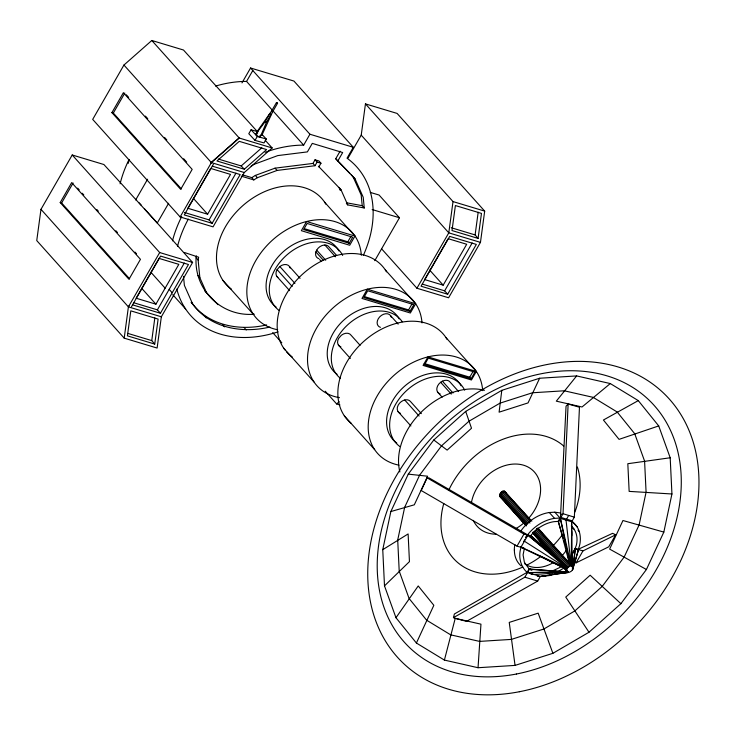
<?xml version="1.0" encoding="UTF-8"?>
<svg xmlns="http://www.w3.org/2000/svg" width="735" height="735" viewBox="0 0 735 735"><rect width="100%" height="100%" fill="white"/><g stroke="black" fill="none" stroke-linecap="round" stroke-linejoin="round"><path stroke-width="1.1" d="M478.044 667.72L444.399 660.085L416.405 643.033L395.972 617.722L384.497 585.868L382.751 549.661L390.855 511.551L408.265 474.139L433.788 439.98L465.696 411.398L501.794 390.34L539.637 378.24L576.644 375.925L610.289 383.56L638.283 400.612L658.716 425.923L670.191 457.767L671.937 493.984L663.834 532.094L646.423 569.506L620.9 603.665L588.992 632.247L552.895 653.305L515.051 665.405L478.044 667.72L480.956 624.171L455.241 618.346L453.458 617.639L454.395 613.991L527.206 572.262L529.108 568.945L524.386 562.238L523.081 554.907L524.395 548.292L517.008 546.142L421.21 490.521L427.118 477.851L429.102 477.943L527.574 534.841L531.028 535.879L540.703 544.635M571.132 562.367L571.251 565.757L570.029 565.831L558.462 521.666L563.028 513.737L568.137 404.029L579.465 407.218L574.347 517.146L571.683 521.786L571.251 565.757L572.225 566.207C575.202 571.159 567.493 573.925 563.745 572.455M563.258 538.204L558.159 521.336L560.474 517.302L566.051 406.179L568.137 404.029M501.775 497.65C497.512 496.888 500.792 490.236 504.274 491.035L531.837 521.152M575.211 548.393L572.831 568.991L578.518 549.642L575.211 548.393L571.334 555.145M168.627 203.264L157.253 223.036L103.892 164.521L72.223 154.984L40.976 209.328L36.75 240.584L124.206 338.146L157.115 348.05L161.342 316.794L192.588 262.45L144.437 208.74M124.206 338.146L128.404 306.853L159.679 252.546L72.223 154.984M154.736 344.081L127.421 335.858L130.802 310.85L158.117 319.082L154.736 344.081L151.759 340.599L154.837 317.869M348.142 157.906L361.225 135.148L365.451 103.892L397.12 113.429L484.687 211.12L480.46 242.375L448.598 297.776L416.929 288.239L381.594 248.825M365.451 103.892L453.017 201.583L448.791 232.839L416.929 288.239M478.09 238.406L452.007 230.551L455.388 205.552L481.471 213.398L478.09 238.406L475.113 234.924L478.182 212.195M575.514 548.733L572.482 569.873L572.078 554.714L575.514 548.733L578.518 549.642L572.482 569.873L573.282 565.491M501.794 390.34L499.102 412.17L528.033 402.918L539.637 378.24M254.292 314.212C221.915 317.061 194.068 290.279 196.098 257.746L196.438 255.872M206.636 292.962L199.865 277.738L198.138 260.025L198.652 257.213L184.366 252.472M444.399 660.085L455.241 618.346L466.532 621.378L537.698 581.073L540.344 576.461L568.265 572.308L540.344 576.461L527.206 572.262M276.461 102.578L277.545 103.277L276.461 102.578L271.5 111.15L256.809 131.978M210.844 163.565L211.23 162.435L239.105 137.868M573.98 551.921L576.442 544.874A29.896 21.977 -41.9 0 0 574.154 529.31L571.279 525.957M521.152 547.07C518.193 555.596 519.93 565.325 526.425 571.784L527.261 572.17M260.346 136.719L266.447 122.35L271.004 114.43L270.379 113.861L269.699 113.732L265.142 121.652L255.835 134.092M416.405 643.033L433.843 605.309L418.224 585.96L395.972 617.722M318.88 258.656A8.039 5.908 -41.9 0 1 315.885 251.93L316.675 250.139A8.039 5.908 -41.9 0 1 329.087 247.061L336.63 255.477M261.982 135.047L272.63 111.821L277.545 103.277M257.645 131.914L183.484 50.017L151.814 40.48L123.939 65.047L92.693 119.392L180.139 216.954L213.058 226.858L244.296 172.523L272.171 147.955L265.289 140.357M60.206 202.557L71.681 182.592L140.449 259.317L128.974 279.282L60.206 202.557L61.621 202.979L129.626 278.85M111.913 112.62L123.397 92.665L192.166 169.381L180.691 189.345L111.913 112.62L113.328 113.052L181.343 188.913M61.621 202.979L73.096 183.015M113.328 113.052L124.812 93.088M135.663 199.957L147.606 179.202M241.98 82.899L250.552 68.006L293.936 81.061L353.305 147.303L347.039 158.2A111.435 81.897 -41.9 0 1 363.393 255.265M215.603 86.078A111.435 81.897 -41.9 0 1 246.547 81.42L252.812 70.523M180.139 216.954L211.386 162.619L239.261 138.042L272.171 147.955M131.501 306.697L160.588 256.092L188.463 264.49L160.423 313.248L132.557 304.86M213.361 164.328L184.274 214.923L212.139 223.311L240.17 174.553L212.305 166.165M258.04 131.776L251.048 129.801L248.797 133.715L255.027 140.385L264.021 142.921L266.281 139.007L262.386 134.836M155.921 304.18L178.825 264.352L159.026 258.389L136.122 298.217L155.921 304.18L141.653 288.258M207.61 214.216L230.514 174.397L210.706 168.434L187.811 208.253L207.61 214.216L193.351 198.312M160.423 313.248L157.391 309.858L184.31 263.047M212.139 223.311L209.08 219.894L235.972 173.129M255.027 140.385L257.287 136.462L251.048 129.801M265.114 152.32A111.435 81.897 -41.9 0 1 303.656 145.135L309.922 134.239L250.552 68.006M242.375 174.811L251.783 177.64L255.348 175.417L275.037 168.159L312.963 163.427L315.058 159.789L318.916 160.956L320.956 163.234L318.871 166.873M241.282 176.152L253.823 179.928L257.388 177.695L277.086 170.437L315.012 165.715L317.107 162.077L315.058 159.789M346.369 203.375L347.728 204.9L364.257 207.977L363.219 197.265L355.033 178.853L335.73 158.769L340.084 151.199M337.778 161.048L342.675 152.54L312.283 143.389L307.386 151.897L277.775 155.59L253.952 164.374L251.149 166.128M349.198 243.303L303.61 229.577L307.129 223.458L352.717 237.185L349.198 243.303L347.839 241.778L350.852 236.541M354.977 236.073L349.704 245.251L301.35 230.689L306.624 221.511L354.977 236.073L324.64 202.226M374.776 260.686L399.454 217.762L379.076 195.032L370.256 192.405M447.578 239.656L424.619 279.576L443.187 285.162L466.697 244.268L448.139 238.682M409.937 311.429L363.816 297.546L367.711 290.775L413.833 304.667L409.937 311.429L408.577 309.913L411.912 304.106M415.661 303.766L410.341 313L361.997 298.447L367.307 289.204L415.661 303.766L385.315 269.92M447.679 294.23L421.054 286.209L449.701 236.385L476.335 244.406L447.679 294.23L444.647 290.839L472.173 242.973M471.107 378.727L424.545 364.707L428.312 358.156L474.874 372.176L471.107 378.727L469.748 377.202L472.972 371.598M476.335 371.46L471.438 379.986L423.084 365.424L427.981 356.898L476.335 371.46L445.998 337.613M517.008 546.142L523.954 534.069L527.895 535.181L520.931 547.244L566.768 569.349L566.804 570.911L567.815 572.142L533.932 574.531M523.697 541.576L524.799 539.655M525.911 537.726L527.574 534.841A34.15 25.1 -41.9 0 1 554.548 518.368L560.061 518.037L554.824 512.194L549.311 512.515A34.003 24.99 -41.9 0 0 520.481 531.57M453.458 617.639L524.863 577.205L529.411 569.285L567.402 571.867L562.073 565.913L567.117 568.357L570.029 565.831L560.364 518.377L571.683 521.786L572.225 566.207L571.481 553.639M568.688 515.437L566.024 520.077L571.251 565.757L569.653 560.245M568.559 559.96L569.313 562.679M574.311 562.358L576.084 562.863L608.736 546.822L615.737 534.795L612.586 533.344L578.215 549.302C582.175 540.795 581.045 526.774 571.38 521.446L571.802 520.711L560.474 517.302M577.471 551.489L578.215 549.302M576.084 562.863L582.965 550.901L615.737 534.795M161.342 316.794L128.432 306.89L128.974 305.935M525.865 537.478L527.574 534.841L527.895 535.181M271.004 114.43L269.699 113.732M525.791 537.386L527.574 534.841L567.117 568.357L566.768 569.349L538.516 555.311M277.867 277.444A8.039 5.908 -41.9 0 1 277.104 269.626L279.842 266.52A8.039 5.908 -41.9 0 1 290.16 267.999M576.644 375.925L556.312 401.154L582.028 406.988L610.289 383.56M530.119 536.256L534.317 531.635A30.337 22.298 -41.9 0 1 554.034 521.657L558.922 521.363M384.497 585.868L409.45 561.623L408.118 533.941L382.751 549.661M566.988 561.384L568.936 559.62M563.708 568.164L558.159 571.499M218.249 159.026L241.199 165.935L261.789 147.799M244.296 169.225L266.594 149.572L239.27 141.34L216.972 161.002L244.296 169.225L241.199 165.935M325.228 391.213L336.648 403.956L339.184 401.723M440.109 393.896A8.039 5.908 -41.9 0 1 440.642 382.273L442.406 381.18A8.039 5.908 -41.9 0 1 450.316 382.31L458.649 391.608M638.283 400.612L603.426 420.016L619.045 439.365L658.716 425.923M551.581 571.352L560.686 567.089M552.362 574.219L549.468 575.569L540.344 576.461M390.855 511.551L414.31 504.807L427.623 476.216L408.265 474.139M191.284 302.278C208.216 325.78 239.849 331.264 266.658 324.898M191.201 302.26L192.561 303.775C209.815 328.122 242.274 333.718 269.828 327.038M670.191 457.767L627.819 463.712L629.151 491.384L671.937 493.984M537.303 576.286L539.132 576.176M563.368 572.317L567.815 572.142L562.992 566.667M567.402 571.867L527.509 572.602L567.815 572.142L561.035 571.637M560.961 571.94L567.815 572.142M532.278 569.901L529.108 568.945L558.775 571.472M502.455 498.413C498.192 497.65 501.472 490.998 504.954 491.798L506.507 493.066M554.824 512.194L560.006 512.901L561.494 514.564M346.782 202.823L362.217 205.69L364.257 207.977M257.287 136.462L266.281 139.007M578.537 549.642L582.965 550.901M663.834 532.094L622.958 520.518L609.646 549.109L646.423 569.506M309.922 134.239L353.305 147.303M453.017 201.583L484.687 211.12M317.107 162.077L320.956 163.234M451.207 227.721L475.113 234.924M372.149 209.548L399.454 217.762M480.46 242.375L448.791 232.839L361.225 135.148M244.296 172.523L211.386 162.619L123.939 65.047M304.419 228.704L347.839 241.778M184.421 212.479L209.08 219.894M422.285 284.105L444.647 290.839M364.652 296.683L408.577 309.913M159.679 252.546L192.588 262.45M424.26 363.513L469.748 377.202M133.807 302.765L157.391 309.858M127.725 333.368L151.759 340.599M336.648 403.956L339.919 404.939M563.028 513.737L574.347 517.146M562.854 564.526L567.117 568.357L520.628 546.904L523.109 547.658M529.411 569.285L531.552 569.928M524.863 577.205L537.698 581.073M530.946 573.741L532.948 574.586M529.108 568.945L531.074 569.846M529.825 573.346L531.699 574.2M272.18 111.343C270.296 110.48 273.282 112.666 272.327 111.435M427.118 477.851L523.954 534.069M524.404 541.217L567.117 568.357L562.44 565.252M433.788 439.98L447.128 450.105L471.512 428.257L465.696 411.398M567.788 567.319L527.877 535.181L531.332 536.219L567.788 567.319L535.025 530.762M542.412 546.169L544.111 547.694M547.52 550.754L549.22 552.288M620.9 603.665L590.141 575.22L565.757 597.068L588.992 632.247M335.73 158.769L349.851 173.331M351.422 174.958L355.033 178.853M318.402 166.22L340.966 189.676L347.728 204.9M204.587 290.674L217.973 304.667M429.663 270.076L443.187 285.162M246.547 81.42L303.656 145.135M338.918 187.388L340.966 189.676M312.963 163.427L315.012 165.715M275.037 168.159L277.086 170.437M151.814 40.48L239.261 138.042M380.445 327.351A8.039 5.908 -41.9 0 1 377.459 320.625L378.249 318.825A8.039 5.908 -41.9 0 1 390.662 315.756L398.159 324.126M324.879 245.012L335.436 256.791M571.747 520.711L577.241 526.995M577.986 530.137L579.483 531.8M442.406 381.18L453.008 393.004M571.913 526.802L574.164 529.31M255.348 175.417L257.388 177.695M440.642 382.273L451.253 394.107M251.783 177.64L253.823 179.928M316.675 250.139L325.724 260.227M315.885 251.93L323.428 260.346M549.311 512.515L554.548 518.359M319.633 259.492L321.14 261.182M437.601 392.095L442.139 397.166M537.937 527.95L569.937 563.653M504.274 491.035L530.863 520.702M537.717 528.355L569.726 564.057M521.923 511.055L524.974 514.454M528.777 518.699L530.303 520.408M540.969 532.305L544.782 536.559M547.832 539.959L549.357 541.658M561.549 555.256L563.837 557.81M566.878 561.209L568.403 562.909M503.043 491.109L530.404 521.63M536.495 528.428L570.029 565.831M501.821 491.687L529.935 523.054M536.036 529.852L568.798 566.409M500.811 492.597L528.162 523.109M500.131 493.635L527.491 524.147M534.345 531.8L564.067 564.958M499.782 494.627L526.379 524.294M533.233 531.938L559.142 560.851M499.708 495.491L526.297 525.158M533.16 532.801L554.493 556.606M563.635 566.814L567.99 571.518M501.288 497.586L503.493 500.048M506.544 503.447L510.347 507.692M511.872 509.401L524.064 522.998M533.215 533.197L547.694 549.357M563.69 567.209L567.503 571.453M499.828 496.189L525.902 525.378M532.508 532.654L550.037 552.215M500.076 496.741L526.251 525.957M532.765 533.206L550.294 552.757M289.517 266.557L300.073 278.335M360.095 345.294L351.091 335.252A8.039 5.908 -41.9 0 0 341.417 335.215L338.679 338.32A8.039 5.908 -41.9 0 0 340.875 346.837M421.357 413.63L410.746 401.806A8.039 5.908 -41.9 0 0 399.537 403.203A8.039 5.908 -41.9 0 0 400.538 413.392M404.7 399.978L419.088 416.038M126.337 94.797L128.634 97.351M145.438 116.102L147.735 118.666M164.548 137.417L166.836 139.972M183.649 158.723L186.699 162.141M279.842 266.52L294.928 283.342M277.104 269.626L292.19 286.448M276.792 276.342L289.618 290.637M338.366 345.027L350.365 358.423M398.03 411.582L410.902 425.951M272.685 332.597L281.817 342.795M222.962 280.412L253.299 314.258M283.637 348.105L313.974 381.952M344.311 415.799L374.657 449.645M196.098 257.746L198.138 260.025M139.163 202.86L141.423 205.377M197.825 275.45L199.865 277.738M244.231 327.691L246.28 329.978M222.558 324.585L224.607 326.873M204.238 315.655L206.287 317.933M169.169 289.369L172.21 292.75M77.68 188.132L79.215 189.841M82.265 193.25L83.799 194.95M96.781 209.447L98.315 211.147M115.891 230.753L117.416 232.462M134.992 252.068L136.517 253.777M172.725 294.634L185.67 309.077M150.868 272.226L165.136 288.157M40.976 209.328L128.432 306.89M505.248 491.485L506.002 493.286M352.984 176.575L361.17 194.986L362.217 205.69M339.368 188.408L340.268 190.439M390.662 315.756L391.305 317.198M192.561 303.775L184.384 285.364L183.502 276.342M552.895 653.305L538.167 613.165L509.236 622.407L515.051 665.405M563.901 540.409L564.857 543.716M560.364 518.377L571.251 565.757L570.691 562.413M120.108 183.787A111.435 81.897 -41.9 0 1 129.057 159.495M231.543 289.268A64.285 47.242 -41.9 0 1 242.026 206.342A64.285 47.242 -41.9 0 1 325.835 204.128M278.133 331.825A111.435 81.897 -41.9 0 1 176.795 289.103M177.493 246.409A111.435 81.897 -41.9 0 1 188.298 219.113M172.495 240.832A111.435 81.897 -41.9 0 1 181.692 216.604M277.665 329.767A64.285 47.242 -41.9 0 1 272.814 239.794A64.285 47.242 -41.9 0 1 361.335 255.247M276.075 307.01A42.694 31.375 -41.9 0 1 283.324 251.682A42.694 31.375 -41.9 0 1 338.973 250.957M284.95 349.915A64.285 47.242 -41.9 0 1 307.993 269.626A64.285 47.242 -41.9 0 1 386.509 271.821M292.227 356.962A64.285 47.242 -41.9 0 1 286.374 351.661M339.469 397.663A64.285 47.242 -41.9 0 1 332.964 307.965A64.285 47.242 -41.9 0 1 422.019 322.941M399.022 465.154A64.285 47.242 -41.9 0 1 394.171 375.181A64.285 47.242 -41.9 0 1 482.693 390.634M351.119 423.277A64.285 47.242 -41.9 0 1 364.523 340.728A64.285 47.242 -41.9 0 1 447.192 339.515M399.877 471.962A64.285 47.242 -41.9 0 1 421.936 411.416A64.285 47.242 -41.9 0 1 484.503 390.276M577.388 467.01A78.801 59.489 -45.7 0 1 574.871 512.093M562.578 534.51A78.801 59.489 -45.7 0 1 552.986 545.811M540.05 557.011A78.801 59.489 -45.7 0 1 526.701 565.206M522.76 567.08A78.801 59.489 -45.7 0 1 443.775 503.512M448.763 490.135A78.801 59.489 -45.7 0 1 563.717 446.035M471.411 502.777A39.469 29.795 -45.7 0 1 522.704 464.961A39.469 29.795 -45.7 0 1 528.952 517.899M524.092 522.75A39.469 29.795 -45.7 0 1 515.814 528.649M496.088 534.198A39.469 29.795 -45.7 0 1 473.294 520.38M514.298 550.111A34.003 24.99 -41.9 0 1 514.913 544.497M521.188 565.95A34.214 25.146 -41.9 0 1 514.381 550.092M571.591 530.771A29.896 21.977 -41.9 0 1 571.692 535.934M566.777 549.605A30.282 22.252 -41.9 0 1 562.247 555.43M553.547 562.486A30.282 22.252 -41.9 0 1 524.68 563.763M128.267 163.372A80.032 58.818 -41.9 0 1 129.066 159.982M262.037 134.827A3.013 0.836 29.9 0 1 260.842 135.065M257.627 133.311A3.013 0.836 29.9 0 1 257.425 131.859M259.749 135.81A2.637 0.735 29.9 0 1 259.446 136.875A2.637 0.735 29.9 0 1 256.083 134.928A2.637 0.735 29.9 0 1 256.974 134.193M337.099 374.317A42.171 30.999 -41.9 0 1 344.256 319.661A42.171 30.999 -41.9 0 1 399.234 318.944M396.799 443.113A43.659 32.083 -41.9 0 1 404.213 386.546A43.659 32.083 -41.9 0 1 461.121 385.801M340.378 378.268A42.171 30.999 -41.9 0 1 347.83 324.686A42.171 30.999 -41.9 0 1 402.256 321.774M279.272 310.574A42.694 31.375 -41.9 0 1 287.045 254.788A42.694 31.375 -41.9 0 1 342.657 255.449M399.868 446.54A43.659 32.083 -41.9 0 1 407.815 389.495A43.659 32.083 -41.9 0 1 464.685 390.166M404.673 507.269L397.708 540.005L399.206 571.104L409.064 598.455L426.622 620.193L450.656 634.838L479.56 641.398L511.339 639.404L543.836 629.022L574.843 610.932L602.241 586.383L624.162 557.047L639.119 524.919L646.083 492.184L644.586 461.084L634.718 433.733L617.17 411.986L593.136 397.341L564.232 390.79L532.452 392.775L499.956 403.166L468.948 421.256L441.551 445.805L419.63 475.141L404.673 507.269M265.17 121.606L266.447 122.35L265.17 121.606M516.383 674.023A172.192 129.976 -45.7 0 0 666.911 423.342A172.192 129.976 -45.7 0 0 404.461 474.121A172.192 129.976 -45.7 0 0 516.383 674.023M519.333 691.745A187.563 141.589 -45.7 0 0 683.302 418.674A187.563 141.589 -45.7 0 0 397.414 473.992A187.563 141.589 -45.7 0 0 519.333 691.745"/></g></svg>
